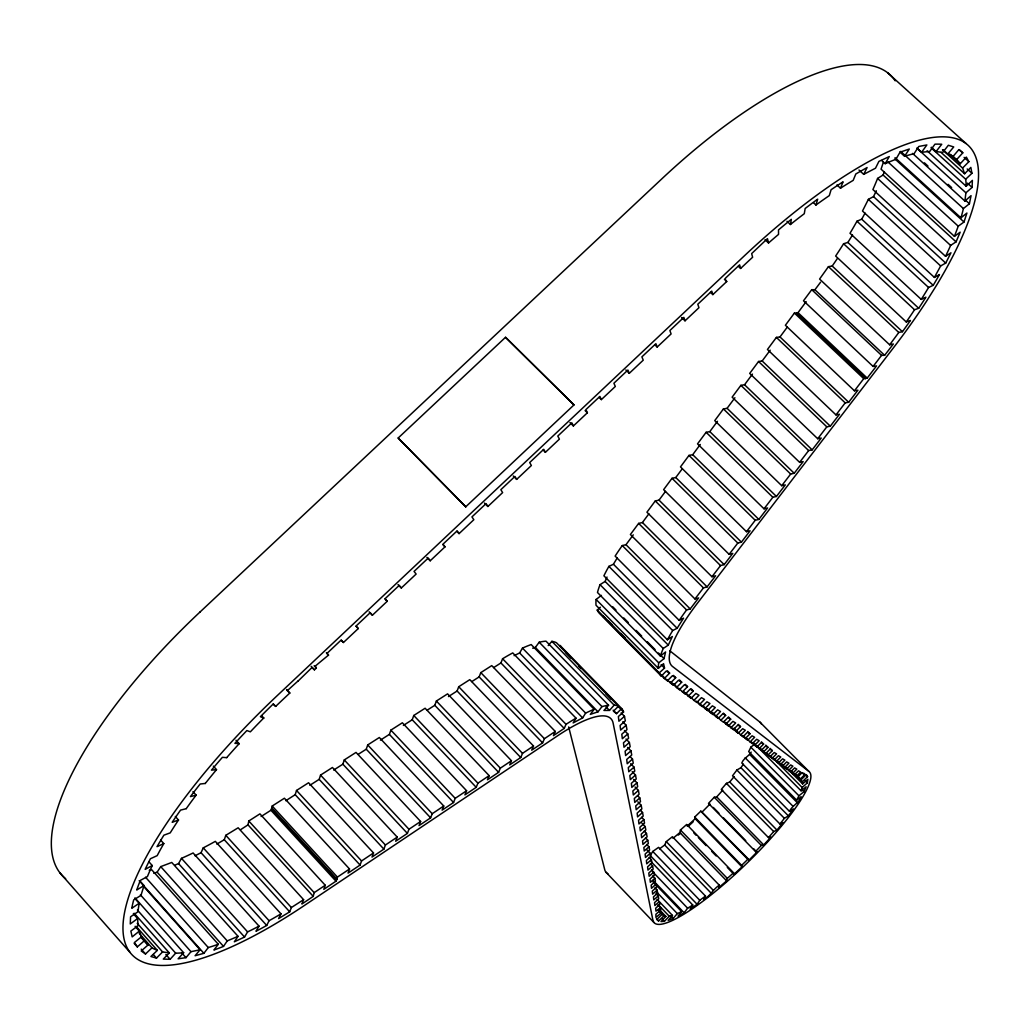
<?xml version="1.0" encoding="UTF-8"?>
<svg xmlns="http://www.w3.org/2000/svg" width="1030" height="1030" viewBox="0 0 1030 1030"><rect width="100%" height="100%" fill="white"/><g stroke="black" fill="none" stroke-linecap="round" stroke-linejoin="round"><path stroke-width="1.5" d="M240.402 829.794A280.984 97.902 -42.6 0 0 247.998 824.85L248.797 820.987L259.933 813.867L325.235 885.246L323.819 889.341L335.973 881.191L337.029 879.247L271.92 808.267L272.203 806.027L284.396 798.224L349.531 868.998L348.063 873.105L360.075 865.058L361.556 860.951L373.517 852.956L308.575 782.761L296.524 790.461L295.198 794.697L285.786 800.722M912.541 153.393L964.891 201.043L965.908 192.803L972.101 187.409L972.384 180.366L966.153 186.25L927.077 150.779M337.029 879.247L337.415 877.097L349.531 868.998M757.308 746.608L801.095 790.834A96.807 19.609 -44.2 0 0 802.151 787.499L807.378 782.851L807.881 779.259L802.64 783.92L786.199 767.453M134.891 898.521L139.14 903.297L137.891 911.82L130.565 916.803L130.282 923.974L137.582 918.541L133.321 913.726M673.015 838.317L679.864 832.575L680.418 830L686.688 824.464L733.592 872.796L733.991 874.328L741.999 866.887L741.626 865.329L694.683 817.073L700.825 811.138L749.209 859.896L756.921 852.106L753.574 848.681M895.031 157.68L960.939 217.832A272.667 83.597 -46.7 0 0 963.398 208.562L969.41 203.747L971.045 195.661L964.891 201.043M601.443 595.366L596.113 599.473A124.411 36.114 -45.4 0 0 596.035 605.267L658.35 668.367A125.48 32.69 -45.3 0 1 658.724 662.831L664.041 658.634L665.599 651.951L660.372 656.071L597.464 592.482A125.042 36.295 -45.4 0 1 600.027 584.667L605.112 581.448L607.005 577.045M216.802 844.085L224.282 839.733L225.802 835.317L238.149 827.785L303.605 899.679L301.906 903.98A283.894 88.915 -42.8 0 0 313.223 896.358L314.176 892.637L325.235 885.246M659.548 848.849L664.672 844.999L666.256 841.613L672.41 836.721L719.313 885.208L718.657 887.68L726.652 880.869L727.322 878.384L733.592 872.796M813.61 202.846L815.94 205.022L817.678 199.163A280.714 86.082 -46.7 0 0 805.164 208.485L804.275 213.712A272.087 83.404 -46.7 0 0 790.422 224.489M261.118 816.52L270.929 810.25L271.92 808.267M309.876 785.298L319.171 779.35L320.549 775.101L332.445 767.492L397.219 837.107L395.675 841.24L407.391 833.399L408.962 829.266L420.626 821.464L356.032 752.415L344.277 759.934L342.861 764.183L333.681 770.054M883.405 162.173L881.062 169.165L954.437 236.359L960.166 232.175L956.059 241.87L950.613 245.423A272.087 83.404 -46.7 0 1 945.527 256.328L872.912 189.546A269.319 91.85 -47 0 0 877.586 178.422L883.083 175.01L884.397 171.675M139.797 880.805L144.02 885.555L140.968 895.405L133.707 899.847A283.636 88.773 -42.8 0 0 131.776 908.293L139.14 903.297M358.479 754.166L366.255 749.196L367.723 744.935L379.336 737.506L443.75 806.001L442.115 810.147L453.56 802.499L455.209 798.34L466.59 790.731L402.357 722.79L390.885 730.128L389.379 734.39L380.418 740.132M954.437 236.359L958.248 226.188L964.003 222.004L966.925 213.043L960.939 217.832M403.361 725.429L412.219 719.764L413.764 715.49L425.107 708.241L489.16 775.642L487.448 779.8L498.61 772.333L500.348 768.161L511.459 760.732L447.587 693.86L436.372 701.031L434.789 705.305L427.296 710.108M373.517 852.956L372.01 857.076L383.881 849.132L385.413 845.012L397.219 837.107M448.449 696.563L457.101 691.014L458.723 686.74L469.796 679.658L533.501 746.003L531.712 750.175L542.604 742.888L544.419 738.703L555.273 731.442L491.748 665.625L480.804 672.616L479.143 676.903L471.817 681.59M420.626 821.464L419.03 825.597L430.617 817.846L432.227 813.713L443.75 806.001M194.979 855.801L201.043 852.711L203.258 847.857A267.774 93.151 -42.6 0 0 215.322 841.356L280.984 913.855L278.602 918.593L289.688 911.833L291.361 907.533L303.605 899.679M493.692 667.582L500.928 662.947L502.589 658.749A124.785 36.514 -43.6 0 1 512.747 652.917L576.066 718.219L573.144 722.906L582.645 717.897L585.632 713.108A125.712 33.012 -43.6 0 1 594.168 709.284L531.197 644.574A124.63 36.475 -43.6 0 0 522.48 648.102L519.622 652.956L514.099 655.659M466.59 790.731L464.916 794.89L476.221 787.319L477.92 783.161L489.16 775.642M836.939 184.936L840.493 188.207L843.094 181.808A279.581 85.748 -46.7 0 0 831.081 189.739L829.305 195.61A274.122 83.984 -46.6 0 0 815.94 205.022M511.459 760.732L509.708 764.904L520.742 757.526L522.519 753.342L533.501 746.003M555.273 731.442L553.445 735.626L564.221 728.416L566.024 724.309A125.866 33.05 -43.6 0 1 576.066 718.206M754.617 744.188L750.831 747.162A97 21.939 -44.2 0 1 748.668 751.591L796.628 800.117A97.644 19.776 -44.2 0 0 798.932 795.791L803.954 791.735L806.13 786.778L801.095 790.834M660.372 656.071A126.111 32.844 -45.3 0 1 663.243 648.475L668.277 645.128L672.358 636.514L667.414 639.797L603.902 575.796A124.295 36.089 -45.4 0 1 608.885 566.384L613.417 564.247L617.266 557.848M876.285 190.769A278.151 94.889 -47 0 1 873.517 196.614L868.38 199.344L862.496 211.021L934.403 277.43L939.463 274.559A278.023 85.181 -46.7 0 1 933.206 285.31L928.571 287.486A263.976 80.726 -46.7 0 1 921.245 299.408L850.008 233.282A261.298 88.902 -47 0 0 856.973 221.218L861.711 219.184A275.203 93.794 -47 0 0 865.058 213.107M858.994 170.027L863.707 174.366L867.093 167.542L855.814 173.967L853.188 180.366A271.727 83.301 -46.7 0 0 840.493 188.207M175.061 865.11L178.563 863.578L181.473 858.351A264.594 91.966 -42.6 0 0 193.099 852.969L259.045 926.137L255.981 931.275A284.19 89.018 -42.8 0 0 266.706 925.455L269.075 920.717A270.555 84.602 -42.8 0 0 280.984 913.855M651.153 861.724L692.752 905.022L690.113 909.039L697.117 904.301L650.213 855.531L652.763 851.45L658.556 847.381L705.511 896.1L703.838 899.409C710.494 895.933 713.095 889.122 719.313 885.208M934.403 277.43L940.66 265.946L945.72 263.075L950.96 252.788L945.527 256.328M743.39 764.183L740.931 767.698L736.862 770.028A97.567 22.068 -44.2 0 1 732.536 775.77L779.942 824A98.211 19.905 -44.2 0 0 784.384 818.309L788.388 815.876L793.473 808.898L789.469 811.331L741.793 762.985C743.608 758.067 748.797 756.381 751.179 752.093M881.667 160.474L885.182 163.693L889.276 156.573L878.912 161.401L875.5 168.212L863.707 174.366M153.831 873.324A279.323 97.271 -42.6 0 0 157.127 872.165L160.732 866.616L171.753 862.458L238.046 936.334L234.325 941.806L244.548 937.043L247.599 931.893A267.324 83.533 -42.8 0 0 259.045 926.137M789.469 811.331C792.276 805.37 799.01 803.207 801.25 796.808L796.628 800.117M667.414 639.81A125.364 32.664 -45.3 0 1 672.68 630.54L677.135 628.261L683.559 618.167L679.195 620.382L615.129 556.097A124.411 36.114 -45.4 0 1 622.274 545.565L625.983 544.69L633.27 534.866M899.847 151.989L904.585 156.303L909.297 149.028L900.001 152.208L895.907 159.302A266.86 81.872 -46.7 0 0 885.182 163.693M697.117 904.301L699.769 900.272L705.511 896.1M238.046 936.334L227.244 940.905L223.51 946.39L157.127 872.178M837.39 258.478A275.165 93.782 -47 0 1 832.201 266.036L828.429 266.654L819.584 279.053L889.663 344.805L893.319 343.994A281.01 86.172 -46.7 0 1 884.616 355.298L881.577 355.376L811.743 289.675L803.503 300.799L873.105 366.448L876.543 365.908L867.196 378.087L863.745 378.654L854.449 390.795L785.388 325.261L794.413 313.056L796.229 313.3L865.458 378.795M916.919 147.985L921.618 152.26L926.858 144.947L918.773 146.466L914.061 153.715A269.693 82.696 -46.7 0 0 904.585 156.303M852.492 234.956A281.473 96.125 -47 0 1 847.87 242.423L843.596 243.75A261.247 88.863 -47 0 1 835.639 256.045L906.258 321.952L910.43 320.459A277.984 85.155 -46.7 0 1 902.434 331.699L898.791 332.484L889.663 344.805M532.703 648.192L535.343 647.445L539.192 642.218A125.441 36.707 -43.6 0 1 546.003 641.162L608.55 705.254L603.941 710.455L609.477 710.417L614.163 705.125A125.866 33.05 -43.6 0 1 618.476 706.22L613.442 711.228L616.545 713.648L621.669 708.55L559.934 645.359A124.785 36.514 -43.6 0 1 561.505 647.703M648.861 513.841L642.424 522.532L638.639 523.394L630.399 534.519L694.954 598.958L698.623 597.928L690.203 608.923L686.585 609.953A125.364 32.664 -45.3 0 0 679.182 620.408M665.522 491.374L659.02 500.142L655.26 500.953L646.93 512.206L711.962 576.761L715.618 575.783L707.095 586.881L703.439 587.898L694.954 598.958M682.349 468.676L675.77 477.534L672.036 478.293L663.629 489.662L729.137 554.346L732.768 553.406L724.167 564.62L720.537 565.586L711.962 576.761M700.284 444.471L692.714 454.694L688.993 455.415L680.495 466.886L746.492 531.699L750.098 530.798L741.42 542.128L737.802 543.055L729.137 554.346M717.472 421.283L709.812 431.622L706.117 432.291L697.529 443.879L764.028 508.82L767.608 507.97L758.84 519.416L755.235 520.279L746.492 531.699M752.454 374.096L744.548 384.769L740.892 385.336L732.137 397.155L799.628 462.341L803.168 461.594L794.207 473.272L790.667 474.045L781.731 485.697L714.743 420.639L723.421 408.936L727.09 408.318L734.918 397.747M770.183 350.187L762.174 360.976L758.556 361.491L749.698 373.439L817.717 438.741L821.232 438.046L812.181 449.853L808.653 450.574L799.628 462.341M787.178 327.257L779.993 336.939L776.388 337.402L767.453 349.479L835.987 414.897L839.476 414.253L830.322 426.175L826.82 426.845L817.717 438.741M796.229 313.3L798.005 312.657L806.168 301.648M820.588 282.194L814.91 289.752L811.743 289.675M143.543 886.328L200.065 949.776L195.095 955.737L203.889 953.317L208.279 947.549A273.259 85.516 -42.8 0 0 218.296 944.265L151.59 869.642A270.452 94.155 -42.6 0 1 149.26 870.337M218.296 944.265L213.931 950.021A282.22 88.348 -42.8 0 0 223.51 946.39M594.168 709.284L590.293 714.382L598.005 711.82L601.958 706.619A126.523 33.218 -43.6 0 1 608.55 705.254M764.028 508.82L772.861 497.284L776.427 496.46L785.298 484.898L781.731 485.697M835.987 414.897L845.192 402.872L848.668 402.254L857.913 390.203L854.449 390.795M873.105 366.448L881.577 355.376M653.007 881.77L681.577 911.563L678.049 916.146L684.113 912.773L687.641 908.202A95.88 19.416 -44.2 0 0 692.752 905.022M931.339 147.226L936.077 151.526L941.729 144.277A282.426 86.597 -46.7 0 0 934.957 144.174L929.73 151.449L921.618 152.26M722.725 790.19L716.713 796.898L714.241 797.259L708.486 803.374L755.531 851.553L761.35 845.424L763.719 844.948L770.839 837.133L768.47 837.583L721.27 789.418L726.42 783.367L729.755 782.002L734.12 776.581M768.47 837.583L773.71 831.558L776.968 830.077L783.199 822.532L779.942 824M134.982 897.915L183.649 952.711L178.113 958.801L185.992 957.668L190.988 951.681L200.065 949.776M943.017 149.698L947.78 154.011L953.741 146.955L948.347 145.269L942.72 152.466L936.077 151.526M947.78 154.011L952.905 156.637L958.84 149.633L962.805 152.826L956.638 159.586A272.538 83.546 -46.7 0 1 960.217 163.796L966.346 157.088L968.87 161.684L962.599 168.057L964.621 173.748L970.839 167.414L971.947 173.298L965.677 179.22A271.135 83.108 -46.7 0 1 966.153 186.25M657.05 899.306L672.474 915.438L668.187 920.395L673.041 918.554L677.315 913.61A96.588 19.557 -44.2 0 0 681.577 911.563M548.192 645.565L551.874 641.33A124.785 36.514 -43.6 0 1 556.457 642.72L618.489 706.22M134.106 913.211L169.332 952.943L163.294 959.085L170.105 959.303L175.667 953.175A273.838 85.709 -42.8 0 0 183.649 952.711M659.187 909.451L665.843 916.417L660.99 921.554L664.402 921.348L669.242 916.237A96.704 19.583 -44.2 0 0 672.474 915.438M600.387 607.211L597.233 610.056A124.295 36.089 -45.4 0 0 599.589 613.558L661.312 676.118L666.23 671.084L669.616 673.092L664.35 678.487L656.535 670.556M664.35 678.487L667.466 680.779L672.384 675.744L675.719 677.689L670.504 683.032L667.118 679.607M670.504 683.032L673.556 685.285L678.435 680.289L681.706 682.208L676.53 687.499L672.062 682.967M676.53 687.499L679.517 689.714L684.358 684.77L687.564 686.637L682.452 691.877L679.066 688.439M682.452 691.877L685.375 694.04L690.164 689.147L693.319 690.988L688.246 696.164L683.778 691.632M688.246 696.164L691.13 698.289L695.868 693.448L698.971 695.25L693.937 700.374L690.551 696.95M136.166 926.421L157.371 950.381L150.908 956.497L156.509 958.106L162.586 951.913L169.332 952.943M696.164 701.108L699.525 704.507L704.507 699.422L701.469 697.658L696.756 702.46L693.937 700.374M699.525 704.507L702.293 706.554L706.953 701.803L709.94 703.529L704.996 708.563L701.662 705.19M704.996 708.563L707.713 710.571L712.335 705.859L715.271 707.558L710.378 712.541L707.005 709.129M710.378 712.541L713.043 714.511L717.627 709.85L720.498 711.511L715.657 716.455L711.202 711.936M715.657 716.455L718.271 718.386L722.815 713.764L725.648 715.387L720.846 720.279L717.459 716.867M723.691 721.785L725.931 724.051L730.695 719.198L728.455 716.944M725.931 724.051L728.455 725.918L732.909 721.373L735.652 722.944L730.927 727.747L726.408 723.176M730.927 727.747L733.412 729.588L737.828 725.081L740.519 726.614L735.845 731.377L733.592 729.111M735.845 731.377L738.278 733.193L742.656 728.725L745.308 730.231L740.66 734.957L733.991 728.21M740.66 734.957L743.055 736.72L747.407 732.304L750.007 733.785L745.411 738.458L743.158 736.18M745.411 738.458L747.754 740.197L752.067 735.819L754.63 737.274L750.072 741.909L746.711 738.523M751.321 741.935L754.642 745.295L759.174 740.699L756.651 739.283L752.376 743.621L750.072 741.909M754.642 745.295L756.921 746.982L761.157 742.682L763.629 744.072L759.149 748.63L753.522 742.952M759.149 748.63L761.376 750.278L765.586 746.016L768.019 747.381L763.578 751.9L761.337 749.647M763.578 751.9L765.766 753.535L769.938 749.299L772.346 750.638L767.929 755.119L765.663 752.84M767.929 755.119L770.092 756.728L774.225 752.531L776.581 753.844L772.204 758.299L769.964 756.033M772.204 758.299L774.328 759.87L778.435 755.711L780.766 756.999L776.414 761.415L778.513 762.96L782.581 758.827L784.873 760.101L780.56 764.479L778.307 762.187M702.331 811.795L709.992 804.044M780.56 764.479L782.62 765.998L786.65 761.904L788.916 763.153L784.641 767.492L782.388 765.226M784.641 767.492L786.663 768.985L790.667 764.93L792.881 766.153L788.645 770.453L786.418 768.213M790.332 771.097L792.598 773.375L796.795 769.114L794.606 767.904L790.641 771.933L788.645 770.453M790.873 770.595L796.473 776.247L800.658 772.024L798.495 770.839L794.465 774.753L792.598 773.375M795.842 774.586L800.297 779.079L804.443 774.882L802.216 772.642M749.209 859.896L747.793 859.355L741.626 865.329M800.297 779.079L801.121 779.71L806.361 774.637L807.572 776.672L802.357 781.731A96.64 19.57 -44.2 0 1 802.64 783.92M658.775 910.984L662.045 914.421L656.805 919.494L658.595 920.975L663.822 915.915A97.09 19.66 -44.2 0 0 665.843 916.417M140.659 936.643L148.037 944.986L141.213 950.973L145.5 953.986L152.002 947.832A272.306 85.207 -42.8 0 0 157.371 950.381M465.74 506.812L573.98 404.919L505.524 337.299L398.159 438.033L465.74 506.812L398.159 438.033M286.559 689.521L289.829 693.01L282.735 699.679A273.027 85.451 -42.8 0 0 275.692 706.4L273.13 704.185M298.043 681.113L312.013 667.504L314.433 669.835L316.326 668.058L315.334 666.075A281.963 88.271 -42.8 0 1 328.506 655.144M326.368 652.775L328.557 655.093L326.922 653.471L341.11 640.106L343.441 642.514L358.286 628.545L356.007 626.086L370.182 612.734L372.409 615.232L387.228 601.275L385.053 598.726L399.202 585.401L401.327 587.988L416.133 574.058L414.047 571.418L428.184 558.106L430.218 560.784L444.999 546.866L443.016 544.149L457.14 530.849L459.071 533.617L473.839 519.712L471.946 516.906L486.044 503.631L487.885 506.49L502.627 492.598L500.838 489.701L514.91 476.439L516.661 479.388L531.377 465.521L529.69 462.534L543.75 449.299L545.398 452.325L559.393 439.141L557.797 436.063L571.83 422.841L573.388 425.957L587.383 412.785L585.864 409.631L599.898 396.421L601.353 399.614L615.322 386.469L613.906 383.224L627.914 370.04L629.279 373.324L643.235 360.178L641.909 356.856L655.891 343.685L657.166 347.059L671.097 333.939L669.873 330.527L683.843 317.369L685.027 320.819L698.945 307.713L697.799 304.223L711.756 291.091L712.85 294.619L726.729 281.538L725.081 279.117L725.687 277.958L739.63 264.839L740.622 268.457L745.656 263.719A271.856 83.34 -46.7 0 1 752.621 257.243L751.655 253.586L767.466 238.625L768.534 242.977A271.856 83.34 -46.7 0 1 778.538 234.389L778.513 229.896A280.881 86.121 -46.7 0 1 791.323 219.339L790.474 224.54L786.972 221.27M200.065 611.975L661.711 178.963A286.778 97.85 -47 0 1 895.186 80.816M687.19 826.112L695.173 818.734L694.683 817.073M658.35 668.367L663.565 663.655L664.53 668.084L659.239 672.886A125.364 32.664 -45.3 0 0 661.312 676.118M654.913 887.808L657.114 890.113L652.647 894.13L652.325 891.027L656.573 887.216L656.007 884.229L653.78 881.899M656.02 893.628L658.209 895.92L653.78 899.898L653.458 896.847L657.668 893.062L657.114 890.113M649.196 857.372L651.398 859.664L646.737 863.822L646.377 860.475L650.806 856.522L650.2 853.265L646.866 849.814M650.394 863.681L652.582 865.96L647.96 870.092L647.6 866.797L652.003 862.87L651.398 859.664M651.527 869.848L653.741 872.153L649.158 876.247L648.81 873.002L653.175 869.101L652.582 865.96M652.685 875.951L654.887 878.242L650.342 882.298L649.994 879.118L654.32 875.242L653.741 872.153M656.007 884.229L651.501 888.259L651.166 885.118L655.453 881.281L654.887 878.242M644.239 831.094L646.467 833.412L641.651 837.699L641.239 834.133L645.836 830.038L645.179 826.562L641.883 823.137M645.514 837.854L647.728 840.145L642.952 844.407L642.553 840.879L647.11 836.836L646.467 833.412M646.776 844.484L648.977 846.763L644.239 850.986L643.853 847.523L648.359 843.506L647.728 840.145M650.2 853.265L645.501 857.462L645.128 854.063L649.595 850.072L648.977 846.763M637.866 801.842L641.175 805.267L636.18 809.709L635.742 805.872L640.506 801.649L639.797 797.915L637.57 795.611M640.338 810.224L642.54 812.49L637.583 816.893L637.158 813.134L641.87 808.936L641.175 805.267M641.651 817.292L643.866 819.584L638.961 823.949L638.548 820.253L643.209 816.095L642.54 812.49M645.179 826.562L640.312 830.888L639.9 827.245L644.535 823.125L643.866 819.584M632.188 771.625L635.497 775.036L630.321 779.62L629.832 775.513L634.763 771.148L634.017 767.118L630.682 763.693M633.617 779.362L636.965 782.8L631.828 787.358L631.351 783.315L636.244 778.989L635.497 775.036M635.085 787.01L638.394 790.422L633.308 794.941L632.845 790.976L637.686 786.675L636.965 782.8M639.797 797.915L634.763 802.383L634.313 798.495L639.102 794.233L638.394 790.422M626.021 739.012L629.381 742.476L624 747.214L623.459 742.797L628.596 738.278L627.785 733.927L624.45 730.515M627.618 747.42L630.952 750.844L625.622 755.557L625.107 751.205L630.18 746.724L629.381 742.476M630.296 756.793L632.497 759.058L627.219 763.732L626.716 759.471L631.738 755.016L630.952 750.844M634.017 767.118L628.789 771.753L628.287 767.569L633.27 763.166L632.497 759.058M621.142 712.927L624.476 716.339L618.927 721.219L618.361 716.532L623.562 711.962A125.866 33.05 -43.6 0 0 621.669 708.55M622.777 721.773L626.15 725.223L620.652 730.064L620.086 725.468L625.326 720.858L624.476 716.339M627.785 733.927L622.339 738.716L621.798 734.21L626.974 729.652L626.15 725.223M134.132 943.313L137.312 946.918L144.174 940.892L140.994 937.3M141.548 936.734L134.454 942.476L137.312 946.918M658.196 905.331L660.41 907.636L655.968 911.164L655.659 908.215L659.818 904.482L659.277 901.623L654.887 905.576L654.565 902.576L658.749 898.817L658.209 895.92M144.02 885.555L136.733 890.01A281.357 88.091 -42.8 0 1 140.338 880.405L147.419 876.582A272.873 85.4 -42.8 0 1 152.273 865.548L149.067 861.968M152.273 865.548L145.166 869.359A282.632 88.464 -42.8 0 1 150.419 858.737L157.191 855.634A272.873 85.4 -42.8 0 1 163.796 843.609L160.629 840.029M921.245 299.408L925.88 297.207A284.37 87.293 -46.7 0 1 918.708 308.279L914.537 309.76A263.912 80.688 -46.7 0 1 906.258 321.952M163.809 843.583L157.036 846.66A281.86 88.232 -42.8 0 1 163.886 835.175L170.22 832.871A272.873 85.4 -42.8 0 1 178.499 820.034L175.306 816.442M178.525 819.996L172.19 822.275A281.744 88.207 -42.8 0 1 180.546 810.121L186.327 808.666M192.958 791.632L196.189 795.186L190.434 796.602A282.375 88.387 -42.8 0 1 200.168 784.01L205.266 783.457M226.742 757.681L222.416 757.308A281.963 88.271 -42.8 0 0 211.459 770.131L216.545 769.616L213.326 766.101M226.716 757.591A273.259 85.516 -42.8 0 1 239.192 743.647L234.917 743.325A281.963 88.271 -42.8 0 1 246.865 730.553L250.354 731.828A273.259 85.516 -42.8 0 1 263.809 717.936M755.531 851.553L756.921 852.106M804.443 774.882L803.619 774.431L804.469 773.543L801.546 773.182L797.748 777.187L796.473 776.247M730.695 719.198L727.901 717.601L723.408 722.184L720.846 720.279M605.164 617.936L602.898 616.21L637.531 651.308M808.885 771.393L672.59 666.526A110.635 28.814 -45.3 0 1 697.31 603.374L893.68 347.496A289.894 88.915 -46.7 0 0 927.013 300.477L936.631 285.143A289.726 88.863 -46.7 0 0 950.471 137.402A289.726 88.863 -46.7 0 0 743.724 256.431L277.662 695.211A290.988 91.116 -42.8 0 0 123.394 935.111A290.988 91.116 -42.8 0 0 304.532 905.383L557.977 735.536A111.034 29.149 -43.6 0 1 613.133 723.163L652.917 920.189A108.24 21.926 -44.2 0 0 743.184 866.822A108.24 21.926 -44.2 0 0 808.872 771.393L759.857 722.056L669.706 650.702M287.357 690.795L289.829 693.01M887.693 72.834L966.024 143.492M959.265 149.62L962.805 152.826M964.119 157.384L968.87 161.684M967.183 168.984L971.947 173.298M953.111 156.38L956.638 159.586M950.536 154.487L952.905 156.637M949.493 154.101L960.217 163.796M942.463 149.814L962.599 168.057M941.047 152.389L964.621 173.748M931.146 147.895L965.677 179.22M967.376 183.134L972.101 187.409M917.614 148.912L965.908 192.803M924.412 162.817L927.966 166.049M948.102 184.357L951.643 187.589M965.857 200.515L969.41 203.747M900.645 151.384L963.398 208.562M894.928 158.942L964.003 222.004M887.963 161.955L958.248 226.188M883.083 175.01L956.059 241.87M877.586 178.422L950.613 245.423M873.517 196.614L945.72 263.075M868.38 199.344L940.66 265.946M148.037 944.986L144.174 940.892M861.711 219.184L933.206 285.31M856.973 221.218L928.571 287.486M847.87 242.423L918.708 308.279M843.596 243.75L914.537 309.76M832.201 266.036L902.434 331.699M828.429 266.654L898.791 332.484M765.033 239.681L768.534 242.977M814.91 289.752L884.616 355.298M798.005 312.657L867.196 378.087M796.628 312.811L865.882 378.306M794.413 313.056L863.745 378.654M738.304 266.255L740.622 268.457M724.412 279.336L726.729 281.538M779.993 336.939L848.668 402.254M776.388 337.402L845.192 402.872M710.52 292.404L712.85 294.619M762.174 360.976L830.322 426.175M758.556 361.491L826.82 426.845M681.551 317.485L685.027 320.819M744.548 384.769L812.181 449.853M740.892 385.336L808.653 450.574M727.09 408.318L794.207 473.272M723.421 408.936L790.667 474.045M654.861 344.818L657.166 347.059M709.812 431.622L776.427 496.46M706.117 432.291L772.861 497.284M625.841 369.963L629.279 373.324M573.98 404.919L505.524 337.299M692.714 454.694L758.84 519.416M688.993 455.415L755.235 520.279M599.061 397.374L601.353 399.614M675.77 477.534L741.42 542.128M672.036 478.293L737.802 543.055M585.091 410.532L587.383 412.785M659.02 500.142L724.167 564.62M655.26 500.953L720.537 565.586M569.963 422.558L573.388 425.957M642.424 522.532L707.095 586.881M638.639 523.394L703.439 587.898M543.119 450.046L545.398 452.325M625.983 544.69L690.203 608.923M622.274 545.578L686.585 609.953M613.417 564.247L677.135 628.261M608.885 566.371L672.68 630.527M513.262 475.963L516.661 479.388M805.357 774.444L807.572 776.672M805.125 780.573L807.378 782.851M605.112 581.448L668.277 645.128M770.08 748.359L772.346 750.638M798.894 777.47L801.121 779.71M765.792 745.128L768.019 747.381M794.388 773.8L802.357 781.731M761.389 741.806L763.629 744.072M782.195 764.479L786.663 768.985M778.114 761.453L782.62 765.998M747.754 731.506L750.007 733.785M775.178 759.599L778.513 762.96M773.079 758.041L802.151 787.499M770.981 756.483L774.328 759.87M600.027 584.667L663.243 648.475M738.278 724.348L740.519 726.614M766.706 753.316L770.092 756.728M801.713 789.469L803.954 791.735M761.325 749.042L765.766 753.535M756.908 745.759L761.376 750.278M723.395 713.108L725.648 715.387M753.535 743.557L756.921 746.982M743.274 735.665L747.754 740.197M740.802 734.442L743.055 736.72M733.811 728.674L738.278 733.193M612.618 606.67L615.966 610.056M623.794 617.961L628.261 622.481M636.089 630.386L641.677 636.038M647.265 641.69L655.093 649.595M658.44 652.981L664.041 658.634M730.025 726.163L733.412 729.588M750.831 747.162L798.932 795.791M724 721.412L728.455 725.918M691.079 688.722L693.319 690.988M685.311 684.358L687.564 686.637M712.734 712.773L718.271 718.386M679.465 679.942L681.706 682.208M707.456 708.859L713.043 714.511M673.466 675.41L675.719 677.689M703.207 706.014L707.713 710.571M667.389 670.826L669.616 673.092M661.157 664.659L664.53 668.084M697.825 702.035L702.293 706.554M749.763 754.578L797.516 802.911M596.113 599.473L658.724 662.831M686.662 693.782L691.13 698.289M683.135 691.774L685.375 694.04M673.955 684.075L679.517 689.714M670.182 681.873L673.556 685.285M745.128 757.784L792.92 806.207M608.511 621.051L611.846 624.438M620.742 633.45L625.197 637.956M661.904 675.152L667.466 680.779M597.233 610.056L659.239 672.886M645.359 659.239L650.947 664.891M484.499 503.052L487.885 506.49M740.931 767.698L788.388 815.876M736.862 770.028L784.384 818.309M729.755 782.002L776.968 830.077M726.42 783.367L773.71 831.558M456.856 531.351L459.071 533.617M716.713 796.898L763.719 844.948M714.241 797.259L761.35 845.424M565.444 652.479L571.032 658.196M578.86 666.204L581.087 668.496M605.679 693.666L611.266 699.383M617.974 706.245L623.562 711.962M551.874 641.33L614.163 705.125M713.339 807.469L718.927 813.198M723.395 817.769L745.746 840.66M613.172 710.198L616.545 713.648M606.142 706.992L609.477 710.417M539.192 642.218L601.958 706.619M442.784 544.587L444.999 546.866M700.825 811.138L747.793 859.355M535.343 647.445L598.005 711.82M695.173 818.734L741.999 866.887M522.48 648.102L585.632 713.108M426.896 557.372L430.218 560.784M519.622 652.956L582.645 717.897M693.872 833L696.1 835.291M698.34 837.583L706.129 845.63M711.704 851.359L716.159 855.956M727.309 867.44L733.991 874.328M680.418 830L727.322 878.384M679.864 832.575L726.652 880.869M502.589 658.749L566.024 724.309M500.928 662.947L564.221 728.416M666.256 841.613L713.172 890.203M664.672 844.999L711.485 893.512M398.031 584.564L401.327 587.988M480.804 672.616L544.419 738.703M652.763 851.45L699.769 900.272M479.143 676.903L542.604 742.888M652.557 871.65L687.641 908.202M385.027 598.984L387.228 601.275M653.471 880.817L684.113 912.773M656.393 891.761L677.315 913.61M458.723 686.74L522.519 753.342M457.101 691.014L520.742 757.526M670.839 916.249L673.041 918.554M658.17 904.662L669.242 916.237M659.187 910.481L661.376 912.773L655.956 917.382L655.891 914.254L660.822 909.876L660.41 907.636M658.376 910.224L663.822 915.915M369.113 611.794L372.409 615.232M662.187 919.03L664.402 921.348M656.419 918.696L658.595 920.975M605.898 872.14L653.896 922.468M436.372 701.031L500.348 768.161M434.789 705.305L498.61 772.333M356.084 626.24L358.286 628.545M413.764 715.49L477.92 783.161M341.252 640.209L343.441 642.514M412.219 719.764L476.221 787.319M390.885 730.128L455.209 798.34M389.379 734.39L453.56 802.499M314.137 665.741L316.326 668.058M311.163 666.346L314.433 669.835M367.723 744.935L432.227 813.713M366.255 749.196L430.617 817.846M344.277 759.934L408.962 829.266M342.861 764.183L407.391 833.399M273.517 704.069L275.692 706.4M320.549 775.101L385.413 845.012M261.646 715.721L263.809 718.052L260.384 716.713A282.22 88.348 -42.8 0 1 273.143 704.069M319.171 779.35L383.881 849.132M296.524 790.461L361.556 860.951M295.198 794.697L360.075 865.058M235.986 740.235L239.218 743.737M272.203 806.027L337.415 877.097M271.418 808.627L336.527 879.62M270.929 810.25L335.973 881.191M248.797 820.987L314.176 892.637M247.998 824.85L313.223 896.358M225.802 835.317L291.361 907.533M224.282 839.733L289.688 911.833M203.258 847.857L269.075 920.717M201.043 852.711L266.706 925.455M181.473 858.351L247.599 931.893M178.563 863.578L244.548 937.043M160.732 866.616L227.244 940.905M145.565 877.251L208.279 947.549M139.179 880.689L203.889 953.317M140.389 894.787L190.988 951.681M181.782 952.93L185.992 957.668M137.389 910.044L175.667 953.175M165.856 954.514L170.105 959.303M137.235 923.305L162.586 951.913M135.097 926.343L139.308 931.107L132.175 936.888L130.862 931.068L138.123 925.648L137.582 918.541M139.217 933.373L152.002 947.832M153.341 954.527L156.509 958.106M141.239 949.158L145.5 953.986M60.075 873.041L130.025 952.415M568.676 726.935L604.739 869.693A107.519 24.321 -44.2 0 0 607.932 873.736M662.11 914.357A96.807 19.609 -44.2 0 1 661.44 912.722M693.164 821.798A107.519 24.321 -44.2 0 1 688.607 826.009M680.585 833.128A107.519 24.321 -44.2 0 1 678.294 835.098M759.844 722.069A107.519 24.321 -44.2 0 1 761.44 724.09M186.276 808.601A273.259 85.516 -42.8 0 1 196.151 795.108M205.215 783.547A272.873 85.4 -42.8 0 1 216.48 769.706M200.065 611.962A288.104 100.348 -42.6 0 0 51.526 837.789A288.001 100.322 -42.6 0 0 65.663 878.732M141.458 936.682A273.838 85.709 -42.8 0 1 139.217 931.068M287.383 690.654A282.22 88.348 -42.8 0 1 298.069 680.972"/></g></svg>
